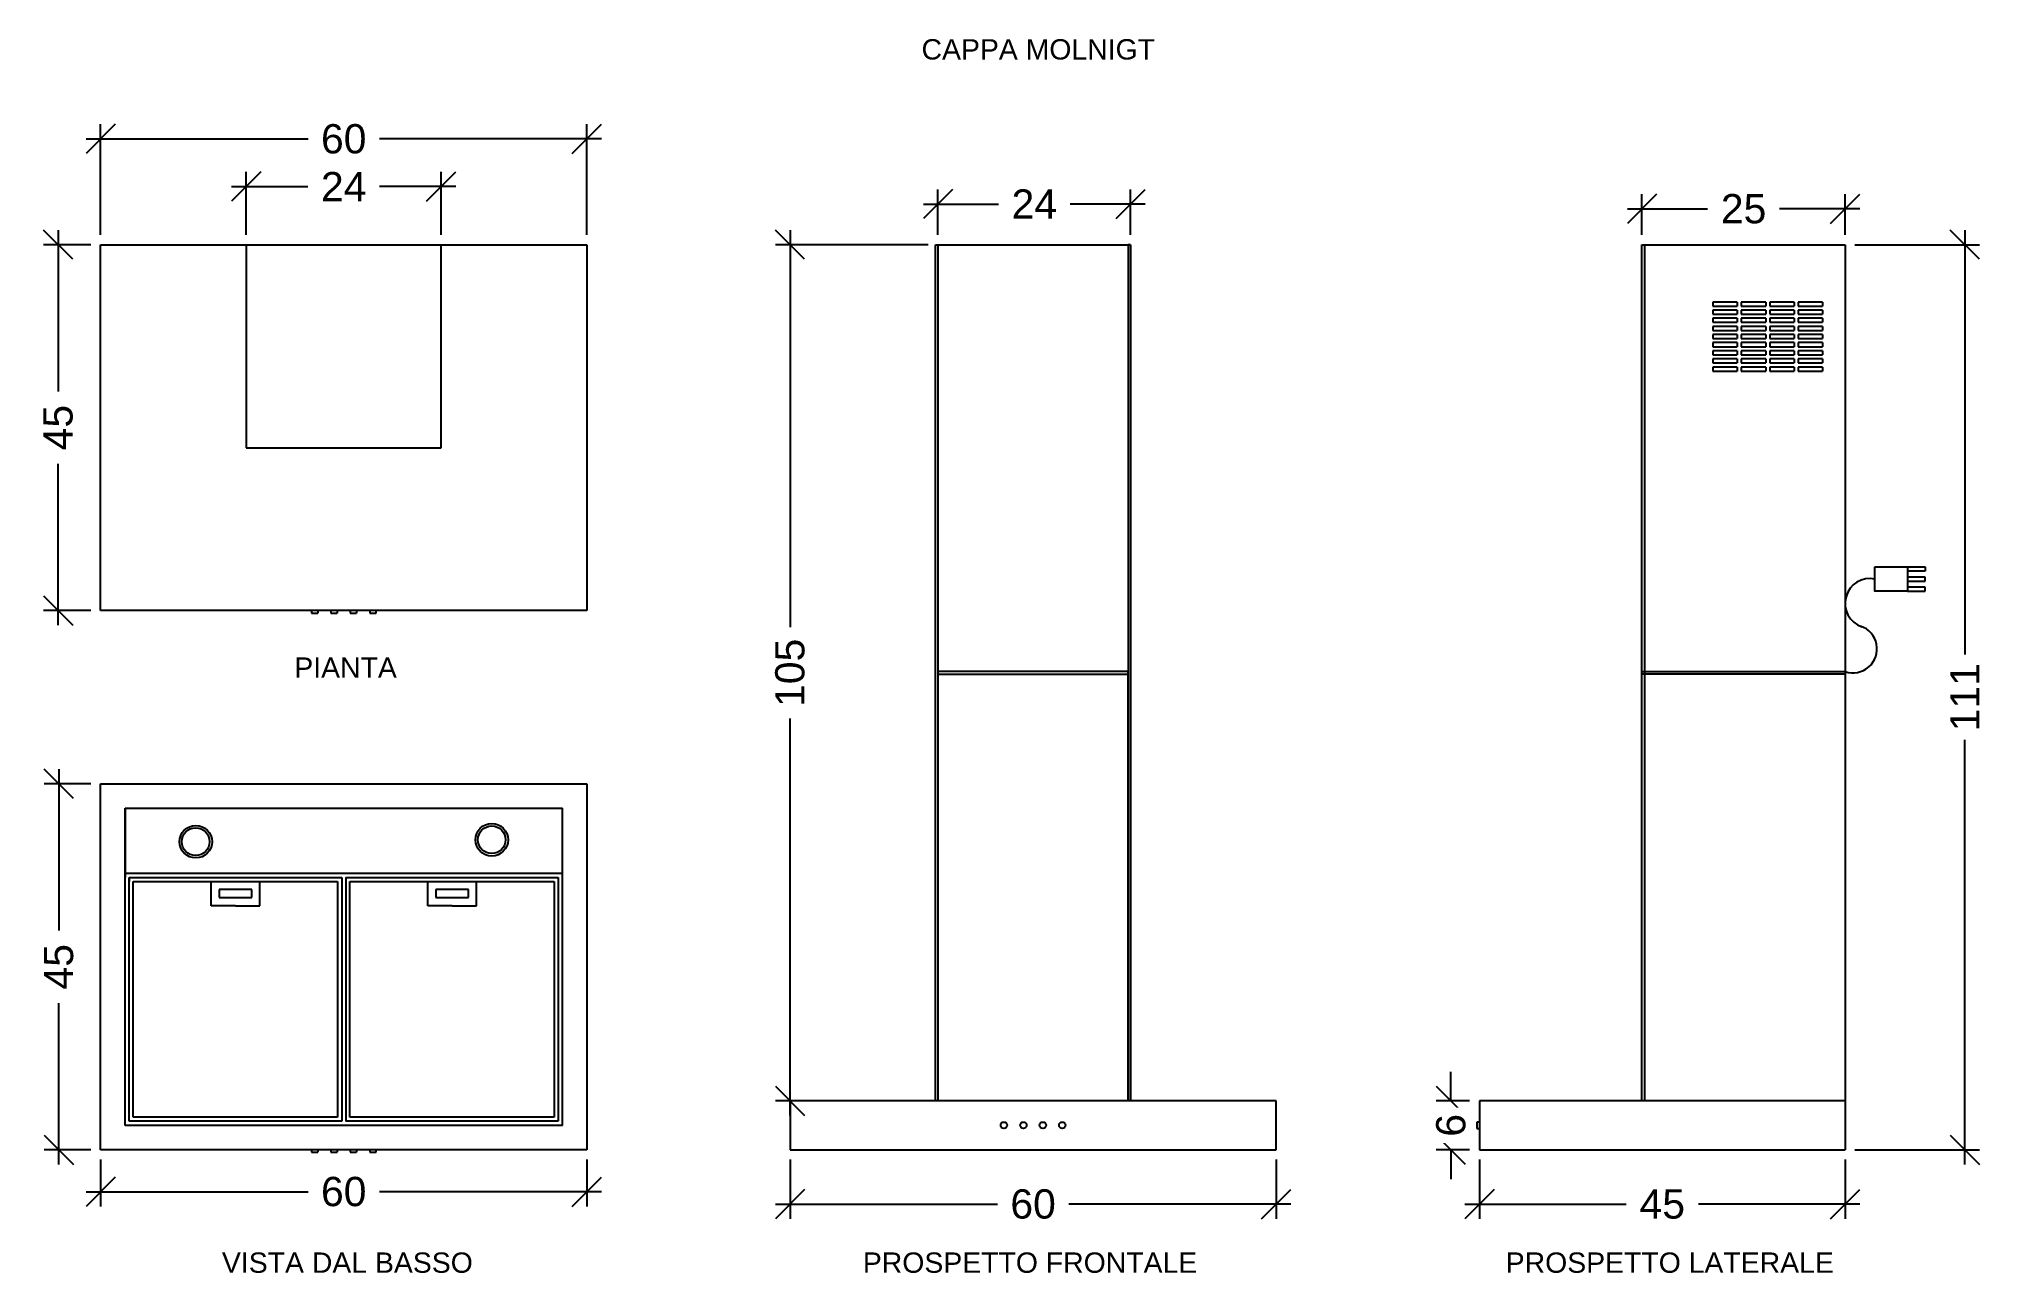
# Model space of a CAD drawing. Header units: millimetres. Extents: x 2095 to 2334, y 1854 to 2006.
import ezdxf

# ---------------------------------------------------------------- set-up
doc = ezdxf.new("R2010")
doc.units = ezdxf.units.MM
doc.layers.add('ARREDI', color=1, linetype='Continuous')
doc.layers.add('QUOTE', color=3, linetype='Continuous')
doc.styles.add('ARIAL', font='arial.ttf')
doc.dimstyles.new('TICK_36', dxfattribs={"dimtxt": 3.6, "dimasz": 3.6, "dimexe": 1.8, "dimexo": 1.2, "dimgap": 1.8, "dimtad": 0, "dimdec": 0, "dimzin": 0, "dimdsep": 46, "dimtxsty": 'ARIAL', "dimblk": 'OBLIQUE', "dimcen": 1.8, "dimdle": 1.8, "dimclrd": 256, "dimclrt": 256, "dimadec": 0, "dimazin": 0, "dimtfac": 1, "dimtdec": 0, "dimtmove": 1, "dimatfit": 3, "dimldrblk": 'OPEN90', "dimfxl": 1, "dimtfill": 1, "dimtolj": 1, "dimtzin": 0, "dimarcsym": 0})

# ---------------------------------------------------------------- blocks, each defined once
blk = doc.blocks.new('_Oblique')
at = {"color": 0, "linetype": 'ByBlock', "lineweight": -2}
blk.add_line((-0.5, -0.5), (0.5, 0.5), dxfattribs=at)
blk = doc.blocks.new('*D11')
at = {"layer": 'Defpoints', "color": 0, "transparency": 16777216}
for p in [(2144.05, 1987.88), (2120.05, 1980.74), (2144.05, 1980.74)]:
    blk.add_point(p, dxfattribs=at)
at = {"layer": 'QUOTE', "color": 0, "lineweight": -2, "transparency": 16777216}
for p, q in [((2120.05, 1981.94), (2120.05, 1989.68)), ((2144.05, 1981.94), (2144.05, 1989.68))]:
    blk.add_line(p, q, dxfattribs=at)
at = {"layer": 'QUOTE', "lineweight": -2, "transparency": 16777216}
for p, q in [((2118.25, 1987.88), (2127.65, 1987.88)), ((2145.85, 1987.88), (2136.46, 1987.88))]:
    blk.add_line(p, q, dxfattribs=at)
at = {"layer": 'QUOTE', "lineweight": -2, "transparency": 16777216, "xscale": 3.6, "yscale": 3.6, "zscale": 3.6, "rotation": 180}
blk.add_blockref('_Oblique', (2120.05, 1987.88), dxfattribs=at)
at = {"layer": 'QUOTE', "lineweight": -2, "transparency": 16777216, "xscale": 3.6, "yscale": 3.6, "zscale": 3.6}
blk.add_blockref('_Oblique', (2144.05, 1987.88), dxfattribs=at)
at = {"layer": 'QUOTE', "transparency": 16777216, "insert": (2132.05, 1987.88), "char_height": 3.6, "attachment_point": 5, "style": 'ARIAL', "bg_fill": 3, "box_fill_scale": 1.1, "bg_fill_color": 256, "bg_fill_true_color": 13158600, "bg_fill_transparency": 0}
blk.add_mtext('\\A1;24', dxfattribs=at)
blk = doc.blocks.new('_Open90')
at = {"color": 0, "linetype": 'ByBlock', "lineweight": -2}
for p, q in [((0, 0), (-1, 0)), ((-0.5, 0.5), (0, 0)), ((0, 0), (-0.5, -0.5))]:
    blk.add_line(p, q, dxfattribs=at)
blk = doc.blocks.new('*D12')
at = {"layer": 'Defpoints', "color": 0, "transparency": 16777216}
for p in [(2161.95, 1993.74), (2102.15, 1980.74), (2161.95, 1980.74)]:
    blk.add_point(p, dxfattribs=at)
at = {"layer": 'QUOTE', "lineweight": -2, "transparency": 16777216}
for p, q in [((2100.35, 1993.74), (2127.67, 1993.74)), ((2163.75, 1993.74), (2136.44, 1993.74))]:
    blk.add_line(p, q, dxfattribs=at)
at = {"layer": 'QUOTE', "color": 0, "lineweight": -2, "transparency": 16777216}
for p, q in [((2102.15, 1981.94), (2102.15, 1995.54)), ((2161.95, 1981.94), (2161.95, 1995.54))]:
    blk.add_line(p, q, dxfattribs=at)
at = {"layer": 'QUOTE', "lineweight": -2, "transparency": 16777216, "xscale": 3.6, "yscale": 3.6, "zscale": 3.6, "rotation": 180}
blk.add_blockref('_Oblique', (2102.15, 1993.74), dxfattribs=at)
at = {"layer": 'QUOTE', "lineweight": -2, "transparency": 16777216, "xscale": 3.6, "yscale": 3.6, "zscale": 3.6}
blk.add_blockref('_Oblique', (2161.95, 1993.74), dxfattribs=at)
at = {"layer": 'QUOTE', "transparency": 16777216, "insert": (2132.05, 1993.74), "char_height": 3.6, "attachment_point": 5, "style": 'ARIAL', "bg_fill": 3, "box_fill_scale": 1.1, "bg_fill_color": 256, "bg_fill_true_color": 13158600, "bg_fill_transparency": 0}
blk.add_mtext('\\A1;60', dxfattribs=at)
blk = doc.blocks.new('*D13')
at = {"layer": 'Defpoints', "color": 0, "transparency": 16777216}
for p in [(2102.15, 1980.74), (2096.92, 1935.74), (2102.15, 1935.74)]:
    blk.add_point(p, dxfattribs=at)
at = {"layer": 'QUOTE', "lineweight": -2, "transparency": 16777216}
for p, q in [((2096.92, 1982.54), (2096.92, 1962.7)), ((2096.92, 1933.94), (2096.92, 1953.77))]:
    blk.add_line(p, q, dxfattribs=at)
at = {"layer": 'QUOTE', "color": 0, "lineweight": -2, "transparency": 16777216}
for p, q in [((2100.95, 1980.74), (2095.12, 1980.74)), ((2100.95, 1935.74), (2095.12, 1935.74))]:
    blk.add_line(p, q, dxfattribs=at)
at = {"layer": 'QUOTE', "lineweight": -2, "transparency": 16777216, "xscale": 3.6, "yscale": 3.6, "zscale": 3.6}
for p, rotation in [((2096.92, 1980.74), 90), ((2096.92, 1935.74), 270)]:
    blk.add_blockref('_Oblique', p, dxfattribs=dict(at, rotation=rotation))
at = {"layer": 'QUOTE', "transparency": 16777216, "insert": (2096.92, 1958.24), "char_height": 3.6, "attachment_point": 5, "rotation": 90, "style": 'ARIAL', "bg_fill": 3, "box_fill_scale": 1.1, "bg_fill_color": 256, "bg_fill_true_color": 13158600, "bg_fill_transparency": 0}
blk.add_mtext('\\A1;45', dxfattribs=at)
blk = doc.blocks.new('*D14')
at = {"layer": 'Defpoints', "color": 0, "transparency": 16777216}
for p in [(2186.95, 1869.44), (2246.75, 1869.44), (2246.75, 1862.75)]:
    blk.add_point(p, dxfattribs=at)
at = {"layer": 'QUOTE', "color": 0, "lineweight": -2, "transparency": 16777216}
for p, q in [((2186.95, 1868.24), (2186.95, 1860.95)), ((2246.75, 1868.24), (2246.75, 1860.95))]:
    blk.add_line(p, q, dxfattribs=at)
at = {"layer": 'QUOTE', "lineweight": -2, "transparency": 16777216}
for p, q in [((2185.15, 1862.75), (2212.47, 1862.75)), ((2248.55, 1862.75), (2221.24, 1862.75))]:
    blk.add_line(p, q, dxfattribs=at)
at = {"layer": 'QUOTE', "lineweight": -2, "transparency": 16777216, "xscale": 3.6, "yscale": 3.6, "zscale": 3.6, "rotation": 180}
blk.add_blockref('_Oblique', (2186.95, 1862.75), dxfattribs=at)
at = {"layer": 'QUOTE', "lineweight": -2, "transparency": 16777216, "xscale": 3.6, "yscale": 3.6, "zscale": 3.6}
blk.add_blockref('_Oblique', (2246.75, 1862.75), dxfattribs=at)
at = {"layer": 'QUOTE', "transparency": 16777216, "insert": (2216.85, 1862.75), "char_height": 3.6, "attachment_point": 5, "style": 'ARIAL', "bg_fill": 3, "box_fill_scale": 1.1, "bg_fill_color": 256, "bg_fill_true_color": 13158600, "bg_fill_transparency": 0}
blk.add_mtext('\\A1;60', dxfattribs=at)
blk = doc.blocks.new('*D15')
at = {"layer": 'Defpoints', "color": 0, "transparency": 16777216}
for p in [(2228.85, 1985.74), (2205.15, 1980.74), (2228.85, 1980.74)]:
    blk.add_point(p, dxfattribs=at)
at = {"layer": 'QUOTE', "color": 0, "lineweight": -2, "transparency": 16777216}
for p, q in [((2205.15, 1981.94), (2205.15, 1987.54)), ((2228.85, 1981.94), (2228.85, 1987.54))]:
    blk.add_line(p, q, dxfattribs=at)
at = {"layer": 'QUOTE', "lineweight": -2, "transparency": 16777216}
for p, q in [((2203.35, 1985.74), (2212.6, 1985.74)), ((2230.65, 1985.74), (2221.41, 1985.74))]:
    blk.add_line(p, q, dxfattribs=at)
at = {"layer": 'QUOTE', "lineweight": -2, "transparency": 16777216, "xscale": 3.6, "yscale": 3.6, "zscale": 3.6, "rotation": 180}
blk.add_blockref('_Oblique', (2205.15, 1985.74), dxfattribs=at)
at = {"layer": 'QUOTE', "lineweight": -2, "transparency": 16777216, "xscale": 3.6, "yscale": 3.6, "zscale": 3.6}
blk.add_blockref('_Oblique', (2228.85, 1985.74), dxfattribs=at)
at = {"layer": 'QUOTE', "transparency": 16777216, "insert": (2217, 1985.74), "char_height": 3.6, "attachment_point": 5, "style": 'ARIAL', "bg_fill": 3, "box_fill_scale": 1.1, "bg_fill_color": 256, "bg_fill_true_color": 13158600, "bg_fill_transparency": 0}
blk.add_mtext('\\A1;24', dxfattribs=at)
blk = doc.blocks.new('*D16')
at = {"layer": 'Defpoints', "color": 0, "transparency": 16777216}
for p in [(2205.15, 1980.74), (2186.95, 1875.44), (2204.85, 1875.44)]:
    blk.add_point(p, dxfattribs=at)
at = {"layer": 'QUOTE', "lineweight": -2, "transparency": 16777216}
for p, q in [((2186.95, 1982.54), (2186.95, 1933.71)), ((2186.95, 1873.64), (2186.95, 1922.47))]:
    blk.add_line(p, q, dxfattribs=at)
at = {"layer": 'QUOTE', "color": 0, "lineweight": -2, "transparency": 16777216}
for p, q in [((2203.95, 1980.74), (2185.15, 1980.74)), ((2203.65, 1875.44), (2185.15, 1875.44))]:
    blk.add_line(p, q, dxfattribs=at)
at = {"layer": 'QUOTE', "lineweight": -2, "transparency": 16777216, "xscale": 3.6, "yscale": 3.6, "zscale": 3.6}
for p, rotation in [((2186.95, 1980.74), 90), ((2186.95, 1875.44), 270)]:
    blk.add_blockref('_Oblique', p, dxfattribs=dict(at, rotation=rotation))
at = {"layer": 'QUOTE', "transparency": 16777216, "insert": (2186.95, 1928.09), "char_height": 3.6, "attachment_point": 5, "rotation": 90, "style": 'ARIAL', "bg_fill": 3, "box_fill_scale": 1.1, "bg_fill_color": 256, "bg_fill_true_color": 13158600, "bg_fill_transparency": 0}
blk.add_mtext('\\A1;105', dxfattribs=at)
blk = doc.blocks.new('*D17')
at = {"layer": 'Defpoints', "color": 0, "transparency": 16777216}
for p in [(2291.75, 1985.14), (2291.75, 1980.74), (2316.75, 1980.74)]:
    blk.add_point(p, dxfattribs=at)
at = {"layer": 'QUOTE', "color": 0, "lineweight": -2, "transparency": 16777216}
for p, q in [((2291.75, 1981.94), (2291.75, 1986.94)), ((2316.75, 1981.94), (2316.75, 1986.94))]:
    blk.add_line(p, q, dxfattribs=at)
at = {"layer": 'QUOTE', "lineweight": -2, "transparency": 16777216}
for p, q in [((2289.95, 1985.14), (2299.83, 1985.14)), ((2318.55, 1985.14), (2308.68, 1985.14))]:
    blk.add_line(p, q, dxfattribs=at)
at = {"layer": 'QUOTE', "lineweight": -2, "transparency": 16777216, "xscale": 3.6, "yscale": 3.6, "zscale": 3.6, "rotation": 180}
blk.add_blockref('_Oblique', (2291.75, 1985.14), dxfattribs=at)
at = {"layer": 'QUOTE', "lineweight": -2, "transparency": 16777216, "xscale": 3.6, "yscale": 3.6, "zscale": 3.6}
blk.add_blockref('_Oblique', (2316.75, 1985.14), dxfattribs=at)
at = {"layer": 'QUOTE', "transparency": 16777216, "insert": (2304.25, 1985.14), "char_height": 3.6, "attachment_point": 5, "style": 'ARIAL', "bg_fill": 3, "box_fill_scale": 1.1, "bg_fill_color": 256, "bg_fill_true_color": 13158600, "bg_fill_transparency": 0}
blk.add_mtext('\\A1;25', dxfattribs=at)
blk = doc.blocks.new('*D18')
at = {"layer": 'Defpoints', "color": 0, "transparency": 16777216}
for p in [(2316.75, 1980.74), (2316.75, 1869.44), (2331.47, 1869.44)]:
    blk.add_point(p, dxfattribs=at)
at = {"layer": 'QUOTE', "lineweight": -2, "transparency": 16777216}
for p, q in [((2331.47, 1982.54), (2331.47, 1930.35)), ((2331.47, 1867.64), (2331.47, 1919.83))]:
    blk.add_line(p, q, dxfattribs=at)
at = {"layer": 'QUOTE', "color": 0, "lineweight": -2, "transparency": 16777216}
for p, q in [((2317.95, 1980.74), (2333.27, 1980.74)), ((2317.95, 1869.44), (2333.27, 1869.44))]:
    blk.add_line(p, q, dxfattribs=at)
at = {"layer": 'QUOTE', "lineweight": -2, "transparency": 16777216, "xscale": 3.6, "yscale": 3.6, "zscale": 3.6}
for p, rotation in [((2331.47, 1980.74), 90), ((2331.47, 1869.44), 270)]:
    blk.add_blockref('_Oblique', p, dxfattribs=dict(at, rotation=rotation))
at = {"layer": 'QUOTE', "transparency": 16777216, "insert": (2331.47, 1925.09), "char_height": 3.6, "attachment_point": 5, "rotation": 90, "style": 'ARIAL', "bg_fill": 3, "box_fill_scale": 1.1, "bg_fill_color": 256, "bg_fill_true_color": 13158600, "bg_fill_transparency": 0}
blk.add_mtext('\\A1;111', dxfattribs=at)
blk = doc.blocks.new('*D19')
at = {"layer": 'Defpoints', "color": 0, "transparency": 16777216}
for p in [(2271.75, 1869.44), (2316.75, 1869.44), (2316.75, 1862.75)]:
    blk.add_point(p, dxfattribs=at)
at = {"layer": 'QUOTE', "color": 0, "lineweight": -2, "transparency": 16777216}
for p, q in [((2271.75, 1868.24), (2271.75, 1860.95)), ((2316.75, 1868.24), (2316.75, 1860.95))]:
    blk.add_line(p, q, dxfattribs=at)
at = {"layer": 'QUOTE', "lineweight": -2, "transparency": 16777216}
for p, q in [((2269.95, 1862.75), (2289.79, 1862.75)), ((2318.55, 1862.75), (2298.72, 1862.75))]:
    blk.add_line(p, q, dxfattribs=at)
at = {"layer": 'QUOTE', "lineweight": -2, "transparency": 16777216, "xscale": 3.6, "yscale": 3.6, "zscale": 3.6, "rotation": 180}
blk.add_blockref('_Oblique', (2271.75, 1862.75), dxfattribs=at)
at = {"layer": 'QUOTE', "lineweight": -2, "transparency": 16777216, "xscale": 3.6, "yscale": 3.6, "zscale": 3.6}
blk.add_blockref('_Oblique', (2316.75, 1862.75), dxfattribs=at)
at = {"layer": 'QUOTE', "transparency": 16777216, "insert": (2294.25, 1862.75), "char_height": 3.6, "attachment_point": 5, "style": 'ARIAL', "bg_fill": 3, "box_fill_scale": 1.1, "bg_fill_color": 256, "bg_fill_true_color": 13158600, "bg_fill_transparency": 0}
blk.add_mtext('\\A1;45', dxfattribs=at)
blk = doc.blocks.new('*D20')
at = {"layer": 'Defpoints', "color": 0, "transparency": 16777216}
for p in [(2271.75, 1875.44), (2271.75, 1869.44)]:
    blk.add_point(p, dxfattribs=at)
at = {"layer": 'QUOTE', "lineweight": -2, "transparency": 16777216}
for p, q in [((2268.25, 1875.44), (2268.25, 1879.04)), ((2268.25, 1875.44), (2268.25, 1875.43)), ((2268.25, 1869.44), (2268.25, 1869.45)), ((2268.25, 1869.44), (2268.25, 1865.84))]:
    blk.add_line(p, q, dxfattribs=at)
at = {"layer": 'QUOTE', "color": 0, "lineweight": -2, "transparency": 16777216}
for p, q in [((2270.55, 1875.44), (2266.45, 1875.44)), ((2270.55, 1869.44), (2266.45, 1869.44))]:
    blk.add_line(p, q, dxfattribs=at)
at = {"layer": 'QUOTE', "lineweight": -2, "transparency": 16777216, "xscale": 3.6, "yscale": 3.6, "zscale": 3.6}
for p, rotation in [((2268.25, 1875.44), 270), ((2268.25, 1869.44), 90)]:
    blk.add_blockref('_Oblique', p, dxfattribs=dict(at, rotation=rotation))
at = {"layer": 'QUOTE', "transparency": 16777216, "insert": (2268.25, 1872.44), "char_height": 3.6, "attachment_point": 5, "rotation": 90, "style": 'ARIAL', "bg_fill": 3, "box_fill_scale": 1.1, "bg_fill_color": 256, "bg_fill_true_color": 13158600, "bg_fill_transparency": 0}
blk.add_mtext('\\A1;6', dxfattribs=at)
at = {"layer": 'Defpoints', "color": 0, "transparency": 16777216}
blk.add_point((2268.25, 1869.44), dxfattribs=at)
blk = doc.blocks.new('*D21')
at = {"layer": 'Defpoints', "color": 0, "transparency": 16777216}
for p in [(2102.15, 1869.44), (2161.95, 1869.44), (2161.95, 1864.28)]:
    blk.add_point(p, dxfattribs=at)
at = {"layer": 'QUOTE', "color": 0, "lineweight": -2, "transparency": 16777216}
for p, q in [((2102.15, 1868.24), (2102.15, 1862.48)), ((2161.95, 1868.24), (2161.95, 1862.48))]:
    blk.add_line(p, q, dxfattribs=at)
at = {"layer": 'QUOTE', "lineweight": -2, "transparency": 16777216}
for p, q in [((2100.35, 1864.28), (2127.67, 1864.28)), ((2163.75, 1864.28), (2136.44, 1864.28))]:
    blk.add_line(p, q, dxfattribs=at)
at = {"layer": 'QUOTE', "lineweight": -2, "transparency": 16777216, "xscale": 3.6, "yscale": 3.6, "zscale": 3.6, "rotation": 180}
blk.add_blockref('_Oblique', (2102.15, 1864.28), dxfattribs=at)
at = {"layer": 'QUOTE', "lineweight": -2, "transparency": 16777216, "xscale": 3.6, "yscale": 3.6, "zscale": 3.6}
blk.add_blockref('_Oblique', (2161.95, 1864.28), dxfattribs=at)
at = {"layer": 'QUOTE', "transparency": 16777216, "insert": (2132.05, 1864.28), "char_height": 3.6, "attachment_point": 5, "style": 'ARIAL', "bg_fill": 3, "box_fill_scale": 1.1, "bg_fill_color": 256, "bg_fill_true_color": 13158600, "bg_fill_transparency": 0}
blk.add_mtext('\\A1;60', dxfattribs=at)
blk = doc.blocks.new('*D22')
at = {"layer": 'Defpoints', "color": 0, "transparency": 16777216}
for p in [(2102.15, 1914.44), (2096.99, 1869.44), (2102.15, 1869.44)]:
    blk.add_point(p, dxfattribs=at)
at = {"layer": 'QUOTE', "color": 0, "lineweight": -2, "transparency": 16777216}
for p, q in [((2100.95, 1914.44), (2095.19, 1914.44)), ((2100.95, 1869.44), (2095.19, 1869.44))]:
    blk.add_line(p, q, dxfattribs=at)
at = {"layer": 'QUOTE', "lineweight": -2, "transparency": 16777216}
for p, q in [((2096.99, 1916.24), (2096.99, 1896.4)), ((2096.99, 1867.64), (2096.99, 1887.47))]:
    blk.add_line(p, q, dxfattribs=at)
at = {"layer": 'QUOTE', "lineweight": -2, "transparency": 16777216, "xscale": 3.6, "yscale": 3.6, "zscale": 3.6}
for p, rotation in [((2096.99, 1914.44), 90), ((2096.99, 1869.44), 270)]:
    blk.add_blockref('_Oblique', p, dxfattribs=dict(at, rotation=rotation))
at = {"layer": 'QUOTE', "transparency": 16777216, "insert": (2096.99, 1891.94), "char_height": 3.6, "attachment_point": 5, "rotation": 90, "style": 'ARIAL', "bg_fill": 3, "box_fill_scale": 1.1, "bg_fill_color": 256, "bg_fill_true_color": 13158600, "bg_fill_transparency": 0}
blk.add_mtext('\\A1;45', dxfattribs=at)

msp = doc.modelspace()

# ---------------------------------------------------------------- linework, layer by layer
at = {"layer": 'ARREDI'}
for p, q in [((2102.15, 1980.74), (2161.95, 1980.74)), ((2102.15, 1935.74), (2102.15, 1980.74)), ((2120.05, 1980.74), (2120.05, 1955.74)), ((2144.05, 1955.74), (2144.05, 1980.74)), ((2161.95, 1980.74), (2161.95, 1935.74)), ((2204.85, 1875.44), (2204.85, 1980.74)), ((2204.85, 1980.74), (2228.85, 1980.74)), ((2204.85, 1980.74), (2205.15, 1980.74)), ((2205.15, 1980.74), (2205.15, 1875.44)), ((2228.85, 1980.74), (2228.55, 1980.74)), ((2228.55, 1980.74), (2228.55, 1875.44)), ((2228.85, 1980.74), (2228.85, 1875.44)), ((2291.75, 1875.44), (2291.75, 1980.74)), ((2291.75, 1980.74), (2316.75, 1980.74)), ((2291.75, 1980.74), (2292.05, 1980.74)), ((2292.05, 1980.74), (2292.05, 1875.44)), ((2316.75, 1980.74), (2316.75, 1869.44)), ((2303.47, 1973.69), (2300.47, 1973.69)), ((2300.47, 1973.69), (2300.47, 1973.19)), ((2300.47, 1973.19), (2303.47, 1973.19)), ((2303.47, 1972.69), (2300.47, 1972.69)), ((2300.47, 1972.69), (2300.47, 1972.19)), ((2300.47, 1972.19), (2303.47, 1972.19)), ((2303.47, 1971.69), (2300.47, 1971.69)), ((2300.47, 1971.69), (2300.47, 1971.19)), ((2303.47, 1973.69), (2303.47, 1973.19)), ((2303.47, 1972.69), (2303.47, 1972.19)), ((2303.47, 1971.69), (2303.47, 1971.19)), ((2306.97, 1973.69), (2303.97, 1973.69)), ((2303.97, 1973.69), (2303.97, 1973.19)), ((2303.97, 1973.19), (2306.97, 1973.19)), ((2306.97, 1972.69), (2303.97, 1972.69)), ((2303.97, 1972.69), (2303.97, 1972.19)), ((2303.97, 1972.19), (2306.97, 1972.19)), ((2306.97, 1971.69), (2303.97, 1971.69)), ((2303.97, 1971.69), (2303.97, 1971.19)), ((2306.97, 1973.69), (2306.97, 1973.19)), ((2306.97, 1972.69), (2306.97, 1972.19)), ((2306.97, 1971.69), (2306.97, 1971.19)), ((2310.47, 1973.69), (2307.47, 1973.69)), ((2307.47, 1973.69), (2307.47, 1973.19)), ((2307.47, 1973.19), (2310.47, 1973.19)), ((2310.47, 1972.69), (2307.47, 1972.69)), ((2307.47, 1972.69), (2307.47, 1972.19)), ((2307.47, 1972.19), (2310.47, 1972.19)), ((2310.47, 1971.69), (2307.47, 1971.69)), ((2307.47, 1971.69), (2307.47, 1971.19)), ((2310.47, 1973.69), (2310.47, 1973.19)), ((2310.47, 1972.69), (2310.47, 1972.19)), ((2310.47, 1971.69), (2310.47, 1971.19)), ((2313.97, 1973.69), (2310.97, 1973.69)), ((2310.97, 1973.69), (2310.97, 1973.19)), ((2310.97, 1973.19), (2313.97, 1973.19)), ((2313.97, 1972.69), (2310.97, 1972.69)), ((2310.97, 1972.69), (2310.97, 1972.19)), ((2310.97, 1972.19), (2313.97, 1972.19)), ((2313.97, 1971.69), (2310.97, 1971.69)), ((2310.97, 1971.69), (2310.97, 1971.19)), ((2313.97, 1973.69), (2313.97, 1973.19)), ((2313.97, 1972.69), (2313.97, 1972.19)), ((2313.97, 1971.69), (2313.97, 1971.19)), ((2300.47, 1971.19), (2303.47, 1971.19)), ((2303.47, 1970.69), (2300.47, 1970.69)), ((2300.47, 1970.69), (2300.47, 1970.19)), ((2300.47, 1970.19), (2303.47, 1970.19)), ((2303.47, 1969.69), (2300.47, 1969.69)), ((2300.47, 1969.69), (2300.47, 1969.19)), ((2303.47, 1970.69), (2303.47, 1970.19)), ((2303.47, 1969.69), (2303.47, 1969.19)), ((2303.97, 1971.19), (2306.97, 1971.19)), ((2306.97, 1970.69), (2303.97, 1970.69)), ((2303.97, 1970.69), (2303.97, 1970.19)), ((2303.97, 1970.19), (2306.97, 1970.19)), ((2306.97, 1969.69), (2303.97, 1969.69)), ((2303.97, 1969.69), (2303.97, 1969.19)), ((2306.97, 1970.69), (2306.97, 1970.19)), ((2306.97, 1969.69), (2306.97, 1969.19)), ((2307.47, 1971.19), (2310.47, 1971.19)), ((2310.47, 1970.69), (2307.47, 1970.69)), ((2307.47, 1970.69), (2307.47, 1970.19)), ((2307.47, 1970.19), (2310.47, 1970.19)), ((2310.47, 1969.69), (2307.47, 1969.69)), ((2307.47, 1969.69), (2307.47, 1969.19)), ((2310.47, 1970.69), (2310.47, 1970.19)), ((2310.47, 1969.69), (2310.47, 1969.19)), ((2310.97, 1971.19), (2313.97, 1971.19)), ((2313.97, 1970.69), (2310.97, 1970.69)), ((2310.97, 1970.69), (2310.97, 1970.19)), ((2310.97, 1970.19), (2313.97, 1970.19)), ((2313.97, 1969.69), (2310.97, 1969.69)), ((2310.97, 1969.69), (2310.97, 1969.19)), ((2313.97, 1970.69), (2313.97, 1970.19)), ((2313.97, 1969.69), (2313.97, 1969.19)), ((2300.47, 1969.19), (2303.47, 1969.19)), ((2303.47, 1968.69), (2300.47, 1968.69)), ((2300.47, 1968.69), (2300.47, 1968.19)), ((2300.47, 1968.19), (2303.47, 1968.19)), ((2303.47, 1967.69), (2300.47, 1967.69)), ((2300.47, 1967.69), (2300.47, 1967.19)), ((2300.47, 1967.19), (2303.47, 1967.19)), ((2303.47, 1968.69), (2303.47, 1968.19)), ((2303.47, 1967.69), (2303.47, 1967.19)), ((2303.97, 1969.19), (2306.97, 1969.19)), ((2306.97, 1968.69), (2303.97, 1968.69)), ((2303.97, 1968.69), (2303.97, 1968.19)), ((2303.97, 1968.19), (2306.97, 1968.19)), ((2306.97, 1967.69), (2303.97, 1967.69)), ((2303.97, 1967.69), (2303.97, 1967.19)), ((2303.97, 1967.19), (2306.97, 1967.19)), ((2306.97, 1968.69), (2306.97, 1968.19)), ((2306.97, 1967.69), (2306.97, 1967.19)), ((2307.47, 1969.19), (2310.47, 1969.19)), ((2310.47, 1968.69), (2307.47, 1968.69)), ((2307.47, 1968.69), (2307.47, 1968.19)), ((2307.47, 1968.19), (2310.47, 1968.19)), ((2310.47, 1967.69), (2307.47, 1967.69)), ((2307.47, 1967.69), (2307.47, 1967.19)), ((2307.47, 1967.19), (2310.47, 1967.19)), ((2310.47, 1968.69), (2310.47, 1968.19)), ((2310.47, 1967.69), (2310.47, 1967.19)), ((2310.97, 1969.19), (2313.97, 1969.19)), ((2313.97, 1968.69), (2310.97, 1968.69)), ((2310.97, 1968.69), (2310.97, 1968.19)), ((2310.97, 1968.19), (2313.97, 1968.19)), ((2313.97, 1967.69), (2310.97, 1967.69)), ((2310.97, 1967.69), (2310.97, 1967.19)), ((2310.97, 1967.19), (2313.97, 1967.19)), ((2313.97, 1968.69), (2313.97, 1968.19)), ((2313.97, 1967.69), (2313.97, 1967.19)), ((2303.47, 1966.69), (2300.47, 1966.69)), ((2300.47, 1966.69), (2300.47, 1966.19)), ((2300.47, 1966.19), (2303.47, 1966.19)), ((2303.47, 1965.69), (2300.47, 1965.69)), ((2300.47, 1965.69), (2300.47, 1965.19)), ((2300.47, 1965.19), (2303.47, 1965.19)), ((2303.47, 1966.69), (2303.47, 1966.19)), ((2303.47, 1965.69), (2303.47, 1965.19)), ((2306.97, 1966.69), (2303.97, 1966.69)), ((2303.97, 1966.69), (2303.97, 1966.19)), ((2303.97, 1966.19), (2306.97, 1966.19)), ((2306.97, 1965.69), (2303.97, 1965.69)), ((2303.97, 1965.69), (2303.97, 1965.19)), ((2303.97, 1965.19), (2306.97, 1965.19)), ((2306.97, 1966.69), (2306.97, 1966.19)), ((2306.97, 1965.69), (2306.97, 1965.19)), ((2310.47, 1966.69), (2307.47, 1966.69)), ((2307.47, 1966.69), (2307.47, 1966.19)), ((2307.47, 1966.19), (2310.47, 1966.19)), ((2310.47, 1965.69), (2307.47, 1965.69)), ((2307.47, 1965.69), (2307.47, 1965.19)), ((2307.47, 1965.19), (2310.47, 1965.19)), ((2310.47, 1966.69), (2310.47, 1966.19)), ((2310.47, 1965.69), (2310.47, 1965.19)), ((2313.97, 1966.69), (2310.97, 1966.69)), ((2310.97, 1966.69), (2310.97, 1966.19)), ((2310.97, 1966.19), (2313.97, 1966.19)), ((2313.97, 1965.69), (2310.97, 1965.69)), ((2310.97, 1965.69), (2310.97, 1965.19)), ((2310.97, 1965.19), (2313.97, 1965.19)), ((2313.97, 1966.69), (2313.97, 1966.19)), ((2313.97, 1965.69), (2313.97, 1965.19)), ((2120.05, 1955.74), (2144.05, 1955.74)), ((2324.42, 1941.11), (2326.6, 1941.11)), ((2326.6, 1940.61), (2324.42, 1940.61)), ((2326.6, 1941.11), (2326.6, 1940.61)), ((2326.6, 1939.87), (2324.42, 1939.87)), ((2324.42, 1939.87), (2324.42, 1939.37)), ((2324.42, 1939.37), (2326.6, 1939.37)), ((2326.6, 1938.63), (2324.42, 1938.63)), ((2324.42, 1938.63), (2324.42, 1938.13)), ((2326.6, 1939.37), (2326.6, 1939.87)), ((2326.6, 1938.13), (2326.6, 1938.63)), ((2324.42, 1938.13), (2326.6, 1938.13)), ((2161.95, 1935.74), (2102.15, 1935.74)), ((2128.07, 1935.74), (2128.07, 1935.44)), ((2128.07, 1935.44), (2128.86, 1935.44)), ((2128.86, 1935.74), (2128.86, 1935.44)), ((2130.47, 1935.74), (2130.47, 1935.44)), ((2130.47, 1935.44), (2131.25, 1935.44)), ((2131.25, 1935.74), (2131.25, 1935.44)), ((2132.86, 1935.74), (2132.86, 1935.44)), ((2132.86, 1935.44), (2133.64, 1935.44)), ((2133.64, 1935.74), (2133.64, 1935.44)), ((2135.25, 1935.74), (2135.25, 1935.44)), ((2135.25, 1935.44), (2136.03, 1935.44)), ((2136.03, 1935.44), (2136.03, 1935.74)), ((2228.55, 1928.24), (2205.15, 1928.24)), ((2205.15, 1928.09), (2205.15, 1927.94)), ((2205.15, 1927.94), (2228.55, 1927.94)), ((2228.55, 1927.94), (2228.55, 1928.24)), ((2228.55, 1875.44), (2228.55, 1928.09)), ((2291.75, 1928.24), (2316.75, 1928.24)), ((2316.75, 1927.94), (2291.75, 1927.94)), ((2102.15, 1914.44), (2161.95, 1914.44)), ((2102.15, 1869.44), (2102.15, 1914.44)), ((2161.95, 1914.44), (2161.95, 1869.44)), ((2105.15, 1911.44), (2158.95, 1911.44)), ((2105.15, 1872.44), (2105.15, 1911.44)), ((2105.15, 1911.44), (2105.15, 1905.44)), ((2158.95, 1872.44), (2158.95, 1911.44)), ((2105.15, 1905.44), (2105.15, 1903.44)), ((2105.15, 1903.44), (2158.95, 1903.44)), ((2105.15, 1903.44), (2105.15, 1902.94)), ((2105.65, 1902.94), (2131.8, 1902.94)), ((2105.65, 1872.94), (2105.65, 1902.94)), ((2105.65, 1902.94), (2105.65, 1902.44)), ((2106.15, 1902.44), (2131.3, 1902.44)), ((2106.15, 1873.44), (2106.15, 1902.44)), ((2115.73, 1899.44), (2115.73, 1902.44)), ((2121.73, 1899.44), (2121.73, 1902.44)), ((2131.3, 1902.44), (2131.3, 1873.44)), ((2131.8, 1902.94), (2131.8, 1872.94)), ((2132.3, 1902.94), (2158.45, 1902.94)), ((2132.3, 1902.94), (2132.3, 1872.94)), ((2132.8, 1873.44), (2132.8, 1902.44)), ((2132.8, 1902.44), (2157.95, 1902.44)), ((2142.38, 1899.44), (2142.38, 1902.44)), ((2148.38, 1899.44), (2148.38, 1902.44)), ((2157.95, 1902.44), (2157.95, 1873.44)), ((2158.45, 1902.94), (2158.45, 1872.94)), ((2116.73, 1901.44), (2116.73, 1900.44)), ((2120.73, 1901.44), (2116.73, 1901.44)), ((2116.73, 1900.44), (2120.73, 1900.44)), ((2120.73, 1900.44), (2120.73, 1901.44)), ((2143.38, 1901.44), (2143.38, 1900.44)), ((2147.38, 1901.44), (2143.38, 1901.44)), ((2143.38, 1900.44), (2147.38, 1900.44)), ((2147.38, 1900.44), (2147.38, 1901.44)), ((2118.73, 1899.44), (2115.73, 1899.44)), ((2118.73, 1899.44), (2121.73, 1899.44)), ((2145.38, 1899.44), (2142.38, 1899.44)), ((2145.38, 1899.44), (2148.38, 1899.44)), ((2246.75, 1875.44), (2186.95, 1875.44)), ((2186.95, 1875.44), (2186.95, 1869.44)), ((2228.85, 1875.44), (2204.85, 1875.44)), ((2246.75, 1869.44), (2246.75, 1875.44)), ((2271.75, 1875.44), (2271.75, 1869.44)), ((2316.75, 1875.44), (2271.75, 1875.44)), ((2158.95, 1872.44), (2105.15, 1872.44)), ((2131.8, 1872.94), (2105.65, 1872.94)), ((2131.3, 1873.44), (2106.15, 1873.44)), ((2158.45, 1872.94), (2132.3, 1872.94)), ((2157.95, 1873.44), (2132.8, 1873.44)), ((2271.75, 1872.85), (2271.45, 1872.85)), ((2271.45, 1872.85), (2271.45, 1872.07)), ((2271.45, 1872.07), (2271.75, 1872.07)), ((2271.75, 1872.85), (2271.75, 1872.85)), ((2161.95, 1869.44), (2102.15, 1869.44)), ((2128.07, 1869.44), (2128.07, 1869.14)), ((2128.07, 1869.14), (2128.86, 1869.14)), ((2128.86, 1869.44), (2128.86, 1869.14)), ((2130.47, 1869.44), (2130.47, 1869.14)), ((2130.47, 1869.14), (2131.25, 1869.14)), ((2131.25, 1869.44), (2131.25, 1869.14)), ((2132.86, 1869.44), (2132.86, 1869.14)), ((2132.86, 1869.14), (2133.64, 1869.14)), ((2133.64, 1869.44), (2133.64, 1869.14)), ((2135.25, 1869.44), (2135.25, 1869.14)), ((2135.25, 1869.14), (2136.03, 1869.14)), ((2136.03, 1869.14), (2136.03, 1869.44)), ((2186.95, 1869.44), (2246.75, 1869.44)), ((2271.75, 1869.44), (2316.75, 1869.44))]:
    msp.add_line(p, q, dxfattribs=at)
msp.add_lwpolyline([(2320.41, 1941.11), (2324.42, 1941.11), (2324.42, 1938.13), (2320.41, 1938.13)], close=True, dxfattribs=at)
for centre, radius in [((2150.26, 1907.56), 2), ((2113.85, 1907.32), 2), ((2113.84, 1907.32), 1.7), ((2150.26, 1907.56), 1.7), ((2213.26, 1872.46), 0.392), ((2215.66, 1872.46), 0.392), ((2218.05, 1872.46), 0.392), ((2220.44, 1872.46), 0.392), ((2220.44, 1872.46), 0.392)]:
    msp.add_circle(centre, radius, dxfattribs=at)
for centre, radius, start, end in [((2319.78, 1936.64), 3.04, 78.1254, 251.1886), ((2317.71, 1931.03), 2.95, 251.072, 71.3884)]:
    msp.add_arc(centre, radius, start, end, dxfattribs=at)

# ---------------------------------------------------------------- texts
at = {"layer": 'QUOTE', "char_height": 2.5, "attachment_point": 1, "style": 'ARIAL'}
for s, insert in [('CAPPA MOLNIGT', (2203.13, 2006.01)), ('PIANTA', (2125.97, 1929.98)), ('VISTA DAL BASSO', (2117.07, 1856.81)), ('PROSPETTO FRONTALE', (2195.91, 1856.81)), ('PROSPETTO LATERALE', (2274.99, 1856.81))]:
    msp.add_mtext_dynamic_manual_height_columns(s, width=170.9381, gutter_width=12.5, heights=[0], dxfattribs=dict(at, insert=insert))

# ---------------------------------------------------------------- next in the draw order: dimensions: what is measured, and where the dimension line sits
at = {"layer": 'QUOTE'}
for base, p1, p2, picture, middle in [((2161.95, 1993.74), (2102.15, 1980.74), (2161.95, 1980.74), '*D12', (2132.05, 1993.74)), ((2228.85, 1985.74), (2205.15, 1980.74), (2228.85, 1980.74), '*D15', (2217, 1985.74)), ((2161.95, 1864.28), (2102.15, 1869.44), (2161.95, 1869.44), '*D21', (2132.05, 1864.28)), ((2246.75, 1862.75), (2186.95, 1869.44), (2246.75, 1869.44), '*D14', (2216.85, 1862.75)), ((2316.75, 1862.75), (2271.75, 1869.44), (2316.75, 1869.44), '*D19', (2294.25, 1862.75))]:
    dim = msp.add_linear_dim(base=base, p1=p1, p2=p2, dimstyle='TICK_36', dxfattribs=at)
    dim.commit()
    dim.dimension.update_dxf_attribs({"geometry": picture, "text_midpoint": middle})

# ---------------------------------------------------------------- next in the draw order: dimensions: what is measured, and where the dimension line sits
dim = msp.add_linear_dim(base=(2144.05, 1987.88), p1=(2120.05, 1980.74), p2=(2144.05, 1980.74), dimstyle='TICK_36', dxfattribs=at)
dim.commit()
dim.dimension.update_dxf_attribs({"geometry": '*D11', "text_midpoint": (2132.05, 1987.88)})
for base, p1, p2, picture, middle in [((2096.92, 1935.74), (2102.15, 1980.74), (2102.15, 1935.74), '*D13', (2096.92, 1958.24)), ((2186.95, 1875.44), (2205.15, 1980.74), (2204.85, 1875.44), '*D16', (2186.95, 1928.09)), ((2331.47, 1869.44), (2316.75, 1980.74), (2316.75, 1869.44), '*D18', (2331.47, 1925.09)), ((2096.99, 1869.44), (2102.15, 1914.44), (2102.15, 1869.44), '*D22', (2096.99, 1891.94)), ((2268.25, 1869.44), (2271.75, 1875.44), (2271.75, 1869.44), '*D20', (2268.25, 1872.44))]:
    dim = msp.add_linear_dim(base=base, p1=p1, p2=p2, angle=90, dimstyle='TICK_36', dxfattribs=at)
    dim.commit()
    dim.dimension.update_dxf_attribs({"geometry": picture, "text_midpoint": middle})

# ---------------------------------------------------------------- next in the draw order: dimensions: what is measured, and where the dimension line sits
dim = msp.add_linear_dim(base=(2291.75, 1985.14), p1=(2316.75, 1980.74), p2=(2291.75, 1980.74), dimstyle='TICK_36', dxfattribs=at)
dim.commit()
dim.dimension.update_dxf_attribs({"geometry": '*D17', "text_midpoint": (2304.25, 1985.14)})

doc.saveas('drawing.dxf')
